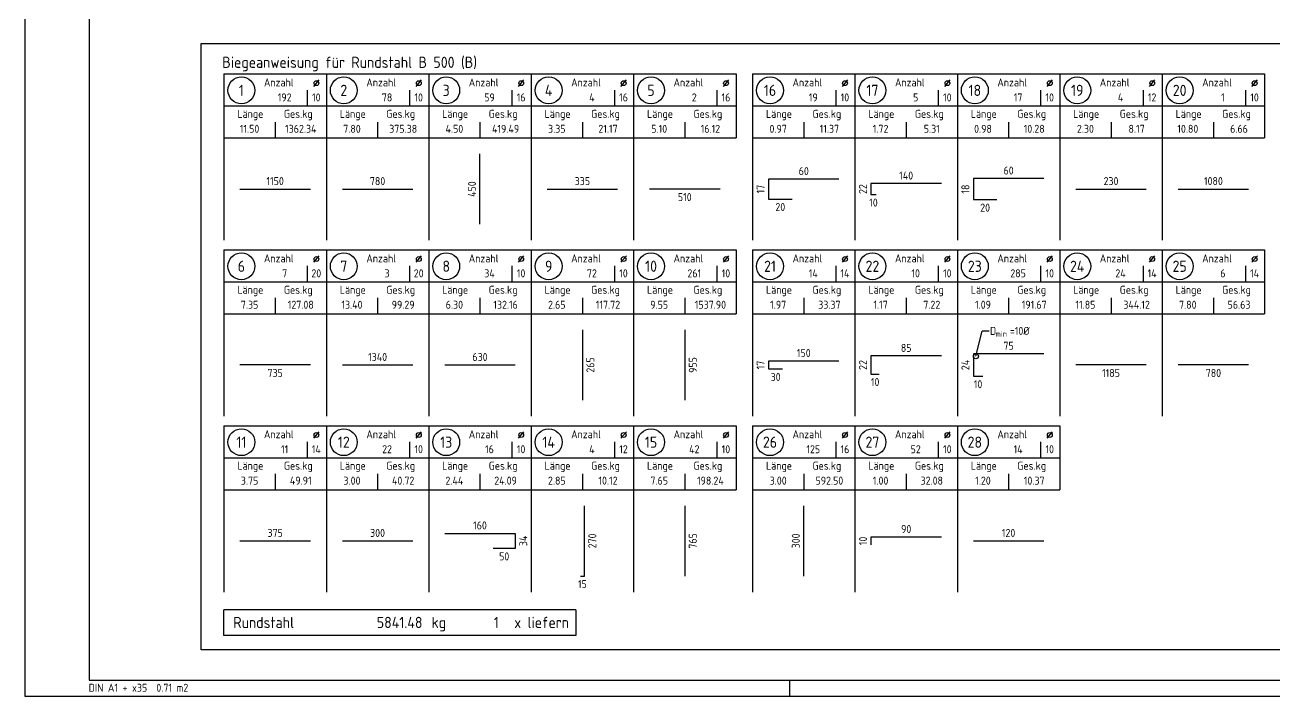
# Model space of a CAD drawing. Extents: x 0 to 77.2, y -0.6 to 30.
# Drawn here: x 0 to 19.53, y 0 to 10.49 of the extents above; entities that cross this region are included whole.
import ezdxf
from ezdxf.enums import TextEntityAlignment as Align

# ---------------------------------------------------------------- set-up
doc = ezdxf.new("R2010")
doc.units = 0
doc.header["$LTSCALE"] = 0.5
doc.linetypes.add('AUSGEZOGEN', pattern=[1000.01, 1000, 0.01])
for name, color, linetype in [('HILFE', 7, 'Continuous'), ('RAHMEN', 7, 'Continuous'), ('RND', 7, 'Continuous'), ('RND_BILD', 7, 'Continuous'), ('TEXT', 7, 'Continuous')]:
    doc.layers.add(name, color=color, linetype=linetype)
doc.styles.add('txt', font='isocp.shx')

# ---------------------------------------------------------------- blocks, each defined once
blk = doc.blocks.new('RND_LIS2')
at = {"layer": 'RND', "color": 3, "linetype": 'Continuous'}
for p, q in [((0, 0), (0, -5.2)), ((0, 0), (3.2, 0)), ((3.2, 0), (3.2, -2)), ((2.6, -0.503), (2.6, -1)), ((0, -1), (3.2, -1)), ((1.6, -1.503), (1.6, -2)), ((0, -2), (3.2, -2))]:
    blk.add_line(p, q, dxfattribs=at)
at = {"layer": 'RND', "color": 7, "linetype": 'Continuous'}
blk.add_line((2.805, -0.39), (2.973, -0.186), dxfattribs=at)
at = {"layer": 'RND', "color": 1, "linetype": 'Continuous'}
blk.add_circle((0.545, -0.513), 0.42, dxfattribs=at)
at = {"layer": 'RND', "color": 7, "linetype": 'Continuous'}
blk.add_circle((2.889, -0.288), 0.075, dxfattribs=at)
at = {"layer": 'RND', "color": 7, "linetype": 'Continuous', "style": 'txt'}
for s, p in [('Anzahl', (1.249, -0.391)), ('Länge', (0.42, -1.373)), ('Ges.kg', (1.872, -1.373))]:
    blk.add_text(s, height=0.25, dxfattribs=at).set_placement(p)
at = {"layer": 'RND', "color": 1, "linetype": 'Continuous', "style": 'txt'}
blk.add_attdef('POS1', text='', height=0.35, dxfattribs=at).set_placement((0.545, -0.513), align=Align.MIDDLE)
at = {"layer": 'RND', "color": 7, "linetype": 'Continuous', "style": 'txt'}
for tag, p in [('STK1', (1.897, -0.859)), ('DS1', (2.885, -0.859)), ('LANG1', (0.8, -1.841)), ('GEW', (2.4, -1.841))]:
    blk.add_attdef(tag, text='', height=0.25, dxfattribs=at).set_placement(p, align=Align.CENTER)
blk = doc.blocks.new('A1-35-0')
at = {"layer": 'RAHMEN'}
for p, q in [((0, 59.4), (0, 0)), ((0, 0), (118.9, 0))]:
    blk.add_line(p, q, dxfattribs=at)
at = {"layer": 'RAHMEN', "color": 5}
for p, q in [((2, 58.9), (2, 0.5)), ((2, 0.5), (118.4, 0.5))]:
    blk.add_line(p, q, dxfattribs=at)
at = {"layer": 'RAHMEN', "color": 7}
blk.add_line((23.9, 0), (23.9, 0.5), dxfattribs=at)
at = {"layer": 'RAHMEN', "color": 7, "style": 'txt'}
blk.add_text('DIN A1 + x35  0.71 m2', height=0.25, dxfattribs=at).set_placement((1.989, 0.133))
blk = doc.blocks.new('RND_SUM')
at = {"layer": 'RND', "color": 5, "linetype": 'Continuous'}
for p, q in [((0, 0), (0, 0.8)), ((11, 0.8), (0, 0.8)), ((11, 0.8), (11, 0)), ((11, 0), (0, 0))]:
    blk.add_line(p, q, dxfattribs=at)
at = {"layer": 'RND', "color": 1, "linetype": 'Continuous', "style": 'txt'}
for s, p in [('Rundstahl', (0.292, 0.235)), ('kg', (6.483, 0.235))]:
    blk.add_text(s, height=0.35, dxfattribs=at).set_placement(p)
blk.add_text('x liefern', height=0.35, dxfattribs=at).set_placement((10.784, 0.235), align=Align.RIGHT)
for tag, p in [('RND-S', (6.203, 0.235)), ('RND-Z', (8.59, 0.235))]:
    blk.add_attdef(tag, text='', height=0.35, dxfattribs=at).set_placement(p, align=Align.RIGHT)

msp = doc.modelspace()

# ---------------------------------------------------------------- linework, layer by layer
at = {"layer": 'HILFE', "color": 102, "linetype": 'AUSGEZOGEN'}
for p in [(14.8573, 5.3107), (15.0642, 5.7054)]:
    msp.add_line(p, (14.9568, 5.7054), dxfattribs=at)
msp.add_circle((14.8573, 5.3107), 0.04, dxfattribs=at)
at = {"layer": 'RND_BILD', "color": 1, "linetype": 'AUSGEZOGEN'}
for points in [[(7.1085, 7.3747), (7.1085, 8.4747)], [(12.7173, 8.0805), (11.6173, 8.0805), (11.6173, 7.7689), (11.9839, 7.7689)], [(14.3173, 8.0111), (13.2173, 8.0111), (13.2173, 7.8383), (13.2958, 7.8383)], [(15.9173, 8.0897), (14.8173, 8.0897), (14.8173, 7.7597), (15.1839, 7.7597)], [(3.3585, 7.9247), (4.4585, 7.9247)], [(4.9585, 7.9247), (6.0585, 7.9247)], [(8.1585, 7.9247), (9.2585, 7.9247)], [(10.8585, 7.9247), (9.7585, 7.9247)], [(16.4173, 7.9247), (17.5173, 7.9247)], [(18.0173, 7.9247), (19.1173, 7.9247)], [(8.7085, 5.7247), (8.7085, 4.6247)], [(10.3085, 5.7247), (10.3085, 4.6247)], [(14.3173, 5.3171), (13.2173, 5.3171), (13.2173, 5.0323), (13.3467, 5.0323)], [(15.9173, 5.3507), (14.8173, 5.3507), (14.8173, 4.9987), (14.9639, 4.9987)], [(4.4585, 5.1747), (3.3585, 5.1747)], [(4.9585, 5.1747), (6.0585, 5.1747)], [(6.5585, 5.1747), (7.6585, 5.1747)], [(12.7173, 5.237), (11.6173, 5.237), (11.6173, 5.1124), (11.8373, 5.1124)], [(17.5173, 5.1747), (16.4173, 5.1747)], [(19.1173, 5.1747), (18.0173, 5.1747)], [(8.6779, 1.8747), (8.7391, 1.8747), (8.7391, 2.9747)], [(10.3085, 2.9747), (10.3085, 1.8747)], [(12.1673, 1.8747), (12.1673, 2.9747)], [(6.5585, 2.5416), (7.6585, 2.5416), (7.6585, 2.3078), (7.3148, 2.3078)], [(3.3585, 2.4247), (4.4585, 2.4247)], [(4.9585, 2.4247), (6.0585, 2.4247)], [(14.3173, 2.4858), (13.2173, 2.4858), (13.2173, 2.3636)], [(14.8173, 2.4247), (15.9173, 2.4247)]]:
    msp.add_lwpolyline(points, dxfattribs=at)
at = {"layer": 'TEXT', "color": 1, "linetype": 'AUSGEZOGEN'}
msp.add_lwpolyline([(2.7545, 10.1996), (19.703, 10.1996), (19.703, 0.7223), (2.7545, 0.7223)], close=True, dxfattribs=at)

# ---------------------------------------------------------------- block references
at = {"layer": 'RAHMEN', "color": 7, "linetype": 'AUSGEZOGEN', "xscale": 0.5, "yscale": 0.5, "zscale": 0.5}
msp.add_blockref('A1-35-0', (0, 0), dxfattribs=at)
at = {"layer": 'RND_BILD', "color": 6, "linetype": 'AUSGEZOGEN', "xscale": 0.5, "yscale": 0.5, "zscale": 0.5}
for p, values in [((3.1085, 9.7247), {'POS1': '1', 'STK1': '192', 'DS1': '10', 'LANG1': '11.50', 'GEW': '1362.34'}), ((11.3673, 6.9747), {'POS1': '21', 'STK1': '14', 'DS1': '14', 'LANG1': '1.97', 'GEW': '33.37'})]:
    msp.add_blockref('RND_LIS2', p, dxfattribs=at).add_auto_attribs(values)
at = {"layer": 'RND_BILD', "color": 7, "linetype": 'AUSGEZOGEN', "xscale": 0.5, "yscale": 0.5, "zscale": 0.5}
for name, p, values in [('RND_LIS2', (4.7085, 9.7247), {'POS1': '2', 'STK1': '78', 'DS1': '10', 'LANG1': '7.80', 'GEW': '375.38'}), ('RND_LIS2', (6.3085, 9.7247), {'POS1': '3', 'STK1': '59', 'DS1': '16', 'LANG1': '4.50', 'GEW': '419.49'}), ('RND_LIS2', (7.9085, 9.7247), {'POS1': '4', 'STK1': '4', 'DS1': '16', 'LANG1': '3.35', 'GEW': '21.17'}), ('RND_LIS2', (9.5085, 9.7247), {'POS1': '5', 'STK1': '2', 'DS1': '16', 'LANG1': '5.10', 'GEW': '16.12'}), ('RND_LIS2', (11.3673, 9.7247), {'POS1': '16', 'STK1': '19', 'DS1': '10', 'LANG1': '0.97', 'GEW': '11.37'}), ('RND_LIS2', (12.9673, 9.7247), {'POS1': '17', 'STK1': '5', 'DS1': '10', 'LANG1': '1.72', 'GEW': '5.31'}), ('RND_LIS2', (14.5673, 9.7247), {'POS1': '18', 'STK1': '17', 'DS1': '10', 'LANG1': '0.98', 'GEW': '10.28'}), ('RND_LIS2', (16.1673, 9.7247), {'POS1': '19', 'STK1': '4', 'DS1': '12', 'LANG1': '2.30', 'GEW': '8.17'}), ('RND_LIS2', (17.7673, 9.7247), {'POS1': '20', 'STK1': '1', 'DS1': '10', 'LANG1': '10.80', 'GEW': '6.66'}), ('RND_LIS2', (3.1085, 6.9747), {'POS1': '6', 'STK1': '7', 'DS1': '20', 'LANG1': '7.35', 'GEW': '127.08'}), ('RND_LIS2', (4.7085, 6.9747), {'POS1': '7', 'STK1': '3', 'DS1': '20', 'LANG1': '13.40', 'GEW': '99.29'}), ('RND_LIS2', (6.3085, 6.9747), {'POS1': '8', 'STK1': '34', 'DS1': '10', 'LANG1': '6.30', 'GEW': '132.16'}), ('RND_LIS2', (7.9085, 6.9747), {'POS1': '9', 'STK1': '72', 'DS1': '10', 'LANG1': '2.65', 'GEW': '117.72'}), ('RND_LIS2', (9.5085, 6.9747), {'POS1': '10', 'STK1': '261', 'DS1': '10', 'LANG1': '9.55', 'GEW': '1537.90'}), ('RND_LIS2', (12.9673, 6.9747), {'POS1': '22', 'STK1': '10', 'DS1': '10', 'LANG1': '1.17', 'GEW': '7.22'}), ('RND_LIS2', (14.5673, 6.9747), {'POS1': '23', 'STK1': '285', 'DS1': '10', 'LANG1': '1.09', 'GEW': '191.67'}), ('RND_LIS2', (16.1673, 6.9747), {'POS1': '24', 'STK1': '24', 'DS1': '14', 'LANG1': '11.85', 'GEW': '344.12'}), ('RND_LIS2', (17.7673, 6.9747), {'POS1': '25', 'STK1': '6', 'DS1': '14', 'LANG1': '7.80', 'GEW': '56.63'}), ('RND_LIS2', (3.1085, 4.2247), {'POS1': '11', 'STK1': '11', 'DS1': '14', 'LANG1': '3.75', 'GEW': '49.91'}), ('RND_LIS2', (4.7085, 4.2247), {'POS1': '12', 'STK1': '22', 'DS1': '10', 'LANG1': '3.00', 'GEW': '40.72'}), ('RND_LIS2', (6.3085, 4.2247), {'POS1': '13', 'STK1': '16', 'DS1': '10', 'LANG1': '2.44', 'GEW': '24.09'}), ('RND_LIS2', (7.9085, 4.2247), {'POS1': '14', 'STK1': '4', 'DS1': '12', 'LANG1': '2.85', 'GEW': '10.12'}), ('RND_LIS2', (9.5085, 4.2247), {'POS1': '15', 'STK1': '42', 'DS1': '10', 'LANG1': '7.65', 'GEW': '198.24'}), ('RND_LIS2', (11.3673, 4.2247), {'POS1': '26', 'STK1': '125', 'DS1': '16', 'LANG1': '3.00', 'GEW': '592.50'}), ('RND_LIS2', (12.9673, 4.2247), {'POS1': '27', 'STK1': '52', 'DS1': '10', 'LANG1': '1.00', 'GEW': '32.08'}), ('RND_LIS2', (14.5673, 4.2247), {'POS1': '28', 'STK1': '14', 'DS1': '10', 'LANG1': '1.20', 'GEW': '10.37'}), ('RND_SUM', (3.1085, 0.9453), {'RND-S': '5841.48', 'RND-Z': '1'})]:
    msp.add_blockref(name, p, dxfattribs=at).add_auto_attribs(values)

# ---------------------------------------------------------------- texts
at = {"layer": 'RND_BILD', "color": 7, "linetype": 'AUSGEZOGEN', "style": 'txt'}
for s, p in [('60', (12.1673, 8.2055)), ('60', (15.3673, 8.2147)), ('1150', (3.9085, 8.0497)), ('780', (5.5085, 8.0497)), ('335', (8.7085, 8.0497)), ('140', (13.7673, 8.1361)), ('230', (16.9673, 8.0497)), ('1080', (18.5673, 8.0497)), ('510', (10.3085, 7.7997)), ('20', (11.8006, 7.6439)), ('20', (15.0006, 7.6347)), ('85', (13.7673, 5.4421)), ('75', (15.3673, 5.4757)), ('1340', (5.5085, 5.2997)), ('630', (7.1085, 5.2997)), ('150', (12.1673, 5.362)), ('1185', (16.9673, 5.0497)), ('780', (18.5673, 5.0497)), ('30', (11.7273, 4.9874)), ('10', (13.282, 4.9073)), ('10', (14.8906, 4.8737)), ('300', (5.5085, 2.5497)), ('90', (13.7673, 2.6108)), ('120', (15.3673, 2.5497)), ('15', (8.7085, 1.7497))]:
    msp.add_text(s, height=0.125, dxfattribs=at).set_placement(p, align=Align.MIDDLE)
for s, rotation, p in [('450', 90, (6.9835, 7.9247)), ('17', 90, (11.4923, 7.9247)), ('22', 90, (13.0923, 7.9247)), ('18', 90, (14.6923, 7.9247)), ('10', 360, (13.2566, 7.7133)), ('265', 90, (8.8335, 5.1747)), ('955', 90, (10.4335, 5.1747)), ('735', 360, (3.9085, 5.0497)), ('17', 90, (11.4923, 5.1747)), ('22', 90, (13.0923, 5.1747)), ('24', 90, (14.6923, 5.1747)), ('375', 360, (3.9085, 2.5497)), ('160', 360, (7.1085, 2.6666)), ('34', 90, (7.7835, 2.4247)), ('270', 90, (8.8641, 2.4247)), ('765', 90, (10.4335, 2.4247)), ('300', 90, (12.0423, 2.4247)), ('10', 90, (13.0923, 2.4247)), ('50', 360, (7.4866, 2.1828))]:
    msp.add_text(s, height=0.125, rotation=rotation, dxfattribs=at).set_placement(p, align=Align.MIDDLE)
at = {"layer": 'TEXT', "color": 1, "linetype": 'AUSGEZOGEN', "style": 'txt'}
msp.add_text('Biegeanweisung für Rundstahl B 500 (B)', height=0.175, dxfattribs=at).set_placement((3.0819, 9.8191))
at = {"layer": 'TEXT', "color": 7, "linetype": 'AUSGEZOGEN', "style": 'txt'}
msp.add_text('D   =10%%C', height=0.125, dxfattribs=at).set_placement((15.0773, 5.6456))
at = {"layer": 'TEXT', "color": 102, "linetype": 'AUSGEZOGEN', "style": 'txt'}
msp.add_text('min', height=0.09, dxfattribs=at).set_placement((15.1607, 5.6159))

doc.saveas('drawing.dxf')
